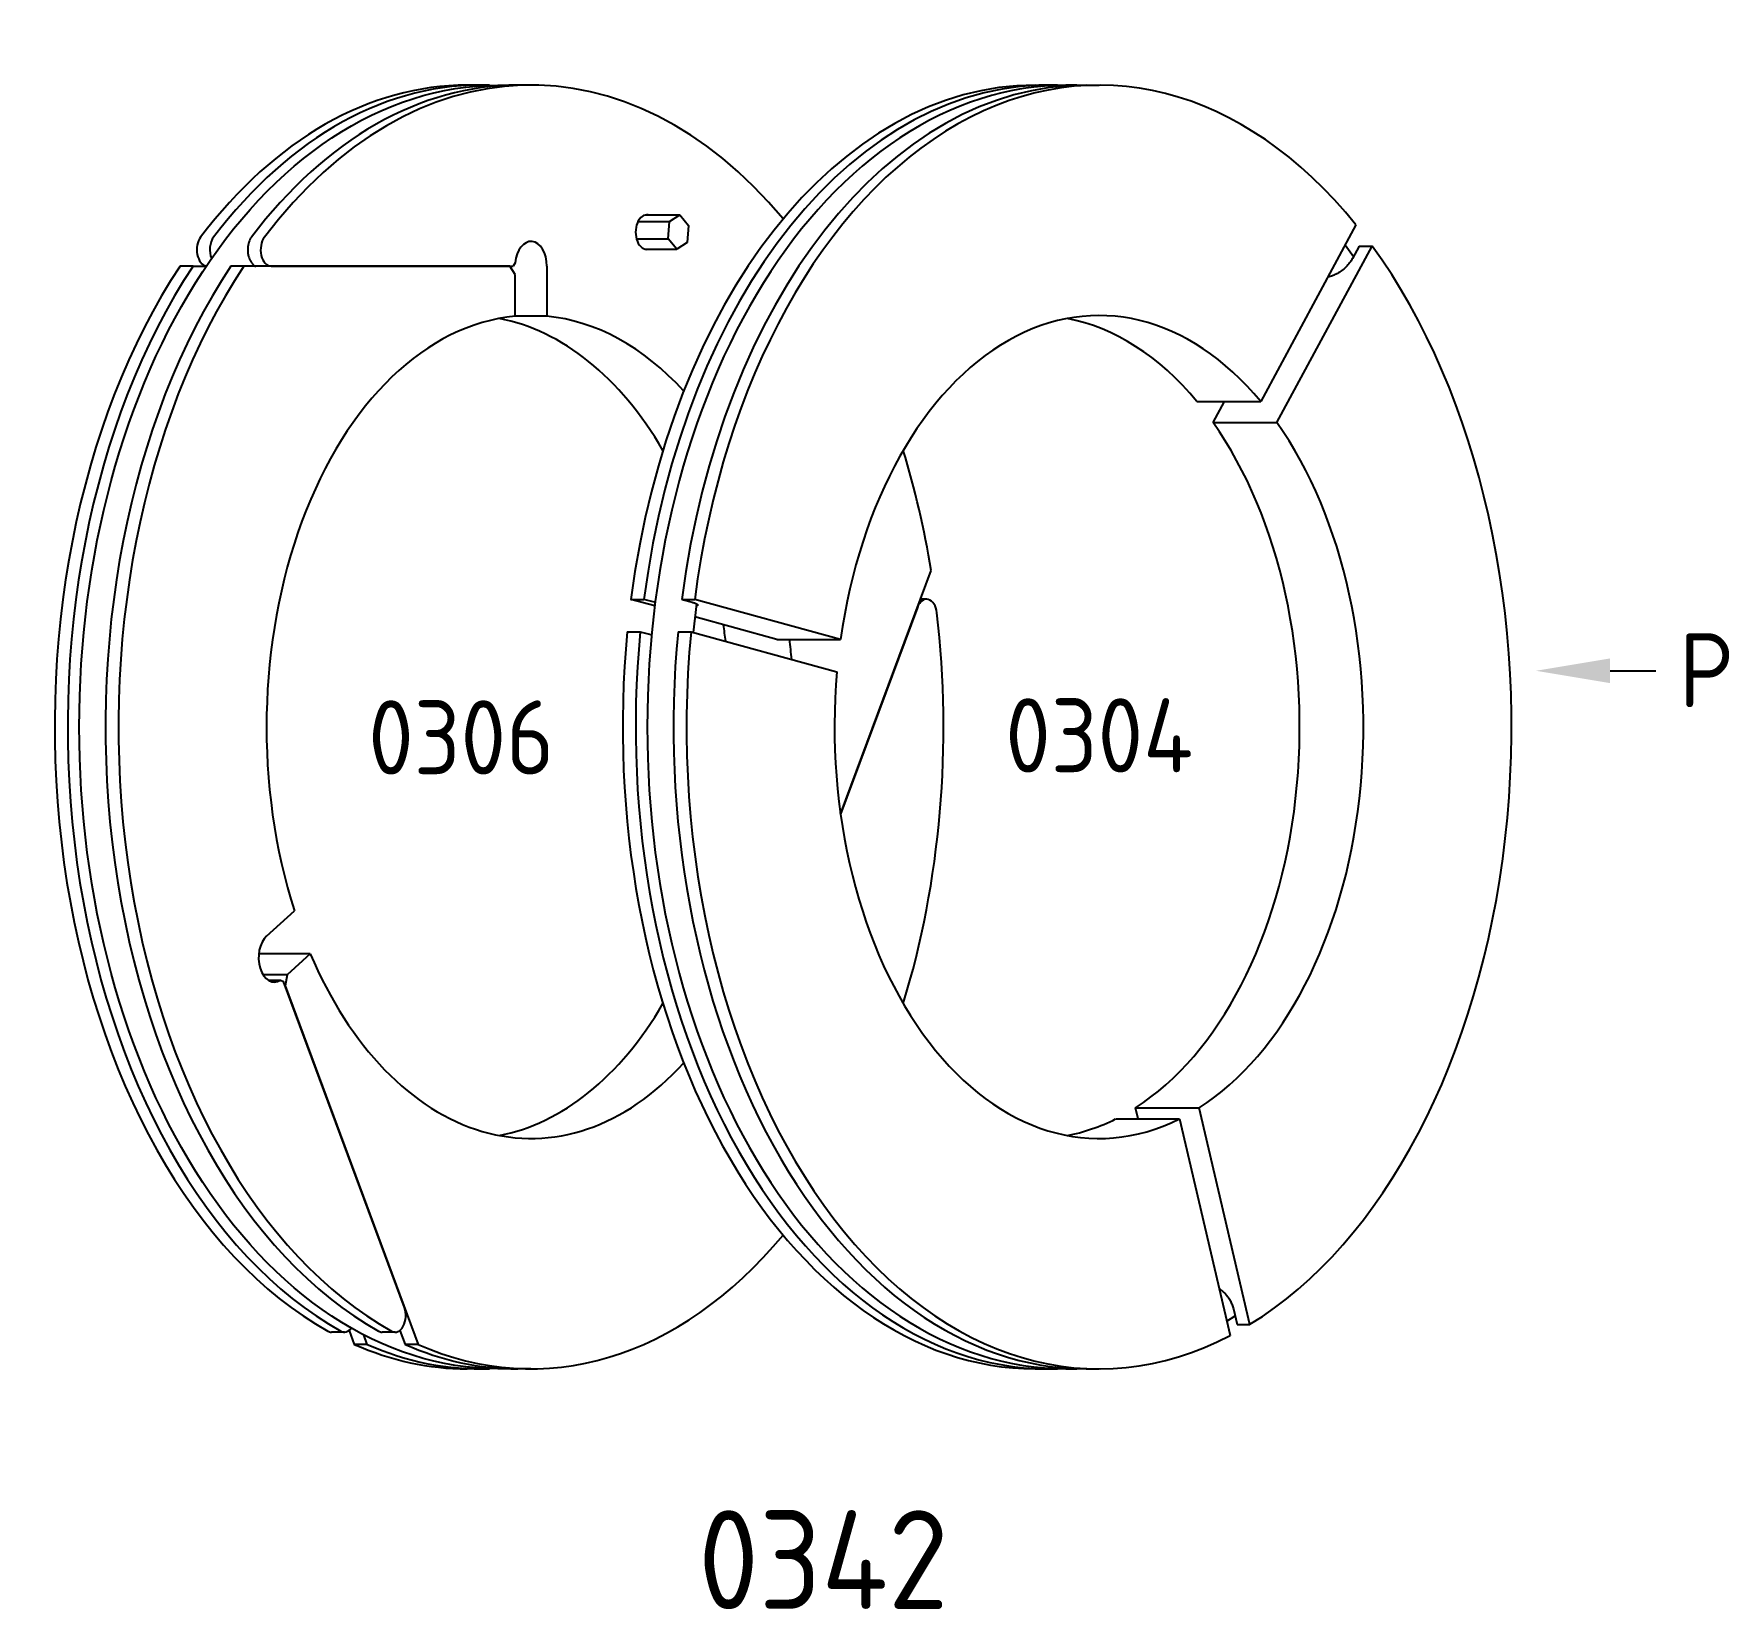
# Model space of a CAD drawing. Extents: x -1 to 67.6, y -7.9 to 55.9.
import ezdxf
from ezdxf.enums import TextEntityAlignment as Align

# ---------------------------------------------------------------- set-up
doc = ezdxf.new("R2010")
doc.units = 0
doc.layers.add('DIM', color=3, linetype='CONTINUOUS')
doc.styles.get("Standard").update_dxf_attribs({"font": 'ISOCP'})

msp = doc.modelspace()

# ---------------------------------------------------------------- linework, layer by layer
at = {"layer": 'DIM'}
for p, q in [((17.049, 53.849), (16.523, 53.849)), ((19.107, 53.849), (18.581, 53.849)), ((39.535, 53.849), (40.061, 53.849)), ((41.593, 53.849), (42.119, 53.849)), ((23.44, 48.32), (24.716, 48.32)), ((23.74, 48.59), (25.132, 48.59)), ((24.659, 47.626), (24.716, 48.32)), ((24.716, 48.32), (25.132, 48.59)), ((25.132, 48.59), (25.489, 48.166)), ((25.489, 48.166), (25.432, 47.471)), ((52.53, 48.188), (48.672, 41.035)), ((23.382, 47.626), (24.659, 47.626)), ((25.017, 47.201), (24.659, 47.626)), ((25.432, 47.471), (25.017, 47.201)), ((23.74, 47.201), (25.017, 47.201)), ((49.328, 40.178), (53.187, 47.331)), ((52.427, 46.898), (52.088, 47.368)), ((52.661, 47.331), (52.385, 46.82)), ((52.661, 47.331), (53.187, 47.331)), ((5.416, 46.516), (4.89, 46.516)), ((5.416, 46.516), (5.952, 46.516)), ((7.474, 46.516), (6.948, 46.516)), ((18.25, 46.516), (7.474, 46.516)), ((8.584, 46.516), (18.379, 46.516)), ((18.465, 46.182), (18.25, 46.516)), ((18.47, 46.649), (18.379, 46.516)), ((18.465, 44.486), (18.465, 46.182)), ((19.75, 46.516), (19.75, 44.486)), ((19.75, 44.486), (18.465, 44.486)), ((46.088, 41.035), (48.672, 41.035)), ((46.744, 40.178), (47.206, 41.035)), ((46.744, 40.178), (49.328, 40.178)), ((31.65, 24.313), (35.315, 34.189)), ((23.156, 33.019), (23.682, 33.019)), ((24.121, 32.754), (23.156, 33.019)), ((24.105, 32.903), (23.682, 33.019)), ((25.215, 33.019), (25.637, 32.903)), ((25.215, 33.019), (25.741, 33.019)), ((31.652, 31.397), (25.741, 33.019)), ((35.131, 33.026), (34.884, 33.026)), ((29.068, 31.397), (25.745, 32.309)), ((34.76, 32.693), (31.65, 24.313)), ((23.008, 31.706), (23.534, 31.706)), ((23.534, 31.706), (23.956, 31.59)), ((25.066, 31.706), (25.592, 31.706)), ((25.592, 31.706), (31.503, 30.084)), ((29.068, 31.397), (31.652, 31.397)), ((8.395, 19.382), (9.525, 20.397)), ((10.168, 18.665), (8.081, 18.665)), ((10.168, 18.665), (9.223, 17.816)), ((9.223, 17.816), (8.257, 17.816)), ((8.472, 17.591), (8.961, 17.591)), ((8.961, 17.591), (9.08, 17.534)), ((13.978, 4.338), (9.08, 17.534)), ((9.223, 17.816), (9.145, 17.361)), ((9.145, 17.361), (14.533, 2.842)), ((43.706, 11.972), (43.599, 12.428)), ((43.599, 12.428), (46.183, 12.428)), ((48.236, 3.653), (46.183, 12.428)), ((42.794, 11.972), (45.378, 11.972)), ((45.378, 11.972), (47.431, 3.197)), ((47.563, 4.28), (47.71, 3.653)), ((47.293, 3.786), (47.629, 4.002)), ((47.71, 3.653), (48.236, 3.653)), ((11.548, 3.338), (11.022, 3.338)), ((11.739, 3.408), (11.949, 2.842)), ((12.475, 2.842), (11.949, 2.842)), ((12.475, 2.842), (12.332, 3.226)), ((13.606, 3.338), (13.08, 3.338)), ((13.797, 3.408), (14.007, 2.842)), ((14.533, 2.842), (14.007, 2.842)), ((17.049, 1.849), (16.523, 1.849)), ((19.107, 1.849), (18.581, 1.849)), ((39.535, 1.849), (40.061, 1.849)), ((41.593, 1.849), (42.119, 1.849))]:
    msp.add_line(p, q, dxfattribs=at)
at = {"layer": 'DIM', "flags": 128}
for points in [[(18.203, 1.856), (17.768, 1.849), (17.333, 1.859), (16.898, 1.886), (16.465, 1.93), (16.032, 1.991), (15.601, 2.069), (15.172, 2.163), (14.745, 2.273), (14.32, 2.4), (13.898, 2.543), (13.479, 2.702), (13.063, 2.876), (12.65, 3.067), (12.242, 3.273), (11.838, 3.494), (11.438, 3.731), (11.043, 3.983), (10.652, 4.249), (10.267, 4.53), (9.887, 4.826), (9.513, 5.135), (9.144, 5.458), (8.781, 5.795), (8.424, 6.145), (8.073, 6.509), (7.728, 6.885), (7.391, 7.274), (7.06, 7.675), (6.736, 8.089), (6.419, 8.514), (6.11, 8.952), (5.808, 9.4), (5.513, 9.859), (5.227, 10.33), (4.948, 10.81), (4.677, 11.301), (4.414, 11.802), (4.16, 12.312), (3.914, 12.831), (3.676, 13.36), (3.448, 13.897), (3.228, 14.443), (3.017, 14.996), (2.815, 15.557), (2.623, 16.126), (2.439, 16.701), (2.265, 17.284), (2.1, 17.872), (1.945, 18.466), (1.799, 19.066), (1.663, 19.672), (1.537, 20.282), (1.421, 20.896), (1.315, 21.515), (1.218, 22.138), (1.132, 22.764), (1.056, 23.393), (0.989, 24.024), (0.933, 24.658), (0.887, 25.294), (0.852, 25.932), (0.826, 26.57), (0.81, 27.209), (0.805, 27.849), (0.81, 28.489), (0.826, 29.128), (0.851, 29.766), (0.887, 30.404), (0.933, 31.04), (0.989, 31.674), (1.056, 32.305), (1.132, 32.934), (1.219, 33.56), (1.315, 34.183), (1.421, 34.801), (1.537, 35.416), (1.663, 36.026), (1.799, 36.632), (1.945, 37.232), (2.1, 37.826), (2.265, 38.414), (2.439, 38.997), (2.623, 39.572), (2.815, 40.14), (3.017, 40.702), (3.228, 41.255), (3.448, 41.801), (3.677, 42.338), (3.914, 42.866), (4.16, 43.386), (4.414, 43.896), (4.677, 44.397), (4.948, 44.888), (5.226, 45.369), (5.513, 45.839), (5.808, 46.298), (6.11, 46.746), (6.419, 47.183), (6.736, 47.609), (7.06, 48.022), (7.391, 48.424), (7.729, 48.813), (8.073, 49.189), (8.423, 49.553), (8.78, 49.903), (9.143, 50.24), (9.512, 50.563), (9.887, 50.872), (10.267, 51.167), (10.653, 51.448), (11.043, 51.715), (11.438, 51.966), (11.838, 52.203), (12.242, 52.425), (12.651, 52.631), (13.063, 52.822), (13.478, 52.997), (13.897, 53.156), (14.319, 53.299), (14.744, 53.425), (15.172, 53.536), (15.601, 53.629), (16.032, 53.707), (16.465, 53.767), (16.899, 53.811), (17.333, 53.838), (17.768, 53.849), (18.203, 53.842)], [(41.215, 53.842), (40.78, 53.849), (40.345, 53.839), (39.91, 53.811), (39.477, 53.767), (39.044, 53.707), (38.613, 53.629), (38.184, 53.535), (37.757, 53.425), (37.332, 53.298), (36.91, 53.155), (36.491, 52.996), (36.075, 52.822), (35.662, 52.631), (35.254, 52.425), (34.85, 52.204), (34.45, 51.967), (34.055, 51.715), (33.664, 51.449), (33.279, 51.168), (32.899, 50.872), (32.525, 50.563), (32.156, 50.24), (31.793, 49.903), (31.436, 49.552), (31.085, 49.189), (30.74, 48.813), (30.403, 48.424), (30.072, 48.023), (29.748, 47.609), (29.431, 47.183), (29.122, 46.746), (28.82, 46.298), (28.525, 45.839), (28.239, 45.368), (27.96, 44.888), (27.689, 44.397), (27.426, 43.896), (27.172, 43.386), (26.926, 42.867), (26.688, 42.338), (26.46, 41.801), (26.24, 41.255), (26.029, 40.702), (25.827, 40.141), (25.635, 39.572), (25.451, 38.996), (25.277, 38.414), (25.112, 37.826), (24.957, 37.231), (24.811, 36.631), (24.675, 36.026), (24.549, 35.416), (24.433, 34.802), (24.327, 34.183), (24.23, 33.56), (24.144, 32.934), (24.068, 32.305), (24.001, 31.674), (23.945, 31.04), (23.899, 30.404), (23.864, 29.766), (23.838, 29.128), (23.822, 28.489), (23.817, 27.849), (23.822, 27.209), (23.838, 26.57), (23.863, 25.931), (23.899, 25.294), (23.945, 24.658), (24.001, 24.024), (24.068, 23.393), (24.144, 22.764), (24.23, 22.138), (24.327, 21.515), (24.433, 20.896), (24.549, 20.282), (24.675, 19.672), (24.811, 19.066), (24.957, 18.466), (25.112, 17.872), (25.277, 17.283), (25.451, 16.701), (25.634, 16.126), (25.827, 15.557), (26.029, 14.996), (26.24, 14.443), (26.46, 13.897), (26.689, 13.36), (26.926, 12.831), (27.172, 12.312), (27.426, 11.801), (27.689, 11.301), (27.96, 10.81), (28.238, 10.329), (28.525, 9.859), (28.82, 9.4), (29.122, 8.952), (29.431, 8.515), (29.748, 8.089), (30.072, 7.676), (30.403, 7.274), (30.741, 6.885), (31.085, 6.509), (31.435, 6.145), (31.792, 5.795), (32.155, 5.458), (32.524, 5.135), (32.899, 4.826), (33.279, 4.53), (33.665, 4.249), (34.055, 3.983), (34.45, 3.731), (34.85, 3.495), (35.254, 3.273), (35.663, 3.067), (36.075, 2.876), (36.49, 2.701), (36.909, 2.542), (37.331, 2.399), (37.756, 2.273), (38.184, 2.162), (38.613, 2.069), (39.044, 1.991), (39.477, 1.931), (39.911, 1.887), (40.345, 1.859), (40.78, 1.849), (41.215, 1.856)], [(7.735, 46.745), (7.745, 46.727), (7.756, 46.709), (7.766, 46.692), (7.776, 46.676), (7.786, 46.66), (7.796, 46.645), (7.806, 46.631), (7.816, 46.618), (7.825, 46.606), (7.835, 46.594), (7.844, 46.583), (7.853, 46.573), (7.862, 46.564), (7.871, 46.555), (7.88, 46.548), (7.888, 46.541), (7.897, 46.535), (7.905, 46.53), (7.913, 46.526), (7.921, 46.522), (7.93, 46.519), (7.938, 46.517), (7.946, 46.516), (7.954, 46.516)], [(52.385, 46.82), (52.361, 46.779), (52.335, 46.736), (52.305, 46.693), (52.273, 46.65), (52.239, 46.607), (52.205, 46.566), (52.169, 46.527), (52.132, 46.49), (52.091, 46.452), (52.049, 46.414), (52.005, 46.378), (51.96, 46.342), (51.914, 46.309), (51.87, 46.279), (51.824, 46.251), (51.777, 46.223), (51.728, 46.197), (51.678, 46.173), (51.628, 46.15), (51.579, 46.13), (51.532, 46.113), (51.486, 46.098), (51.438, 46.085), (51.39, 46.075)], [(24.139, 32.894), (24.137, 32.894), (24.136, 32.895), (24.134, 32.895), (24.133, 32.896), (24.131, 32.896), (24.13, 32.896), (24.128, 32.897), (24.127, 32.897), (24.125, 32.897), (24.124, 32.898), (24.123, 32.898), (24.121, 32.899), (24.12, 32.899), (24.118, 32.899), (24.117, 32.9), (24.116, 32.9), (24.114, 32.9), (24.113, 32.901), (24.111, 32.901), (24.11, 32.902), (24.109, 32.902), (24.107, 32.902), (24.106, 32.903), (24.105, 32.903)], [(25.637, 32.903), (25.662, 32.896), (25.687, 32.888), (25.711, 32.881), (25.734, 32.873), (25.755, 32.865), (25.775, 32.858), (25.792, 32.85), (25.808, 32.843), (25.821, 32.836), (25.832, 32.83), (25.842, 32.823), (25.85, 32.816), (25.856, 32.81), (25.86, 32.803), (25.863, 32.797), (25.864, 32.791), (25.863, 32.785), (25.86, 32.78), (25.855, 32.775), (25.848, 32.77), (25.838, 32.765), (25.827, 32.761), (25.814, 32.756), (25.8, 32.752)], [(25.812, 32.841), (25.74, 32.263), (25.677, 31.682)], [(23.956, 31.59), (23.957, 31.59), (23.959, 31.589), (23.96, 31.589), (23.962, 31.588), (23.963, 31.588), (23.965, 31.588), (23.966, 31.587), (23.967, 31.587), (23.969, 31.586), (23.97, 31.586), (23.972, 31.586), (23.974, 31.585), (23.975, 31.585), (23.977, 31.584), (23.978, 31.584), (23.98, 31.584), (23.981, 31.583), (23.983, 31.583), (23.984, 31.582), (23.986, 31.582), (23.988, 31.582), (23.989, 31.581), (23.991, 31.581), (23.992, 31.58)], [(46.986, 5.095), (47.021, 5.073), (47.055, 5.05), (47.088, 5.025), (47.121, 4.999), (47.152, 4.973), (47.182, 4.946), (47.211, 4.917), (47.24, 4.886), (47.269, 4.854), (47.297, 4.82), (47.324, 4.785), (47.351, 4.749), (47.376, 4.713), (47.399, 4.676), (47.421, 4.64), (47.441, 4.603), (47.46, 4.565), (47.479, 4.525), (47.496, 4.484), (47.513, 4.443), (47.528, 4.401), (47.542, 4.36), (47.553, 4.319), (47.563, 4.28)]]:
    msp.add_lwpolyline(points, dxfattribs=at)
at = {"layer": 'DIM'}
msp.add_lwpolyline([(62.823, 30.126), (64.679, 30.126)], dxfattribs=at)
for centre, major_axis, start_param, end_param in [((19.107, 27.849), (0, 26), 5.625665, 6.985796), ((42.119, 27.849), (0, 26), 5.610697, 7.653805), ((16.523, 27.849), (0, 26), 0, 0.70261), ((17.049, 27.849), (0, 26), 6.26052, 6.985796), ((18.581, 27.849), (0, 26), 0, 0.70261), ((39.535, 27.849), (0, 26), 0, 1.37062), ((40.061, 27.849), (0, 26), 6.26052, 7.653805), ((41.593, 27.849), (0, 26), 0, 1.37062), ((23.797, 47.896), (0, -0.7), 3.013651, 6.411127), ((6, 47.182), (0, -0.667), 3.844203, 6.176545), ((6.526, 47.182), (0, 0.667), 0.70261, 2.135623), ((8.058, 47.182), (0, -0.667), 3.844203, 5.428158), ((8.584, 47.182), (0, -0.667), 3.844203, 6.283185), ((19.107, 46.516), (0, 1), 4.712389, 7.720549), ((42.119, 27.849), (0, -26), 0.37471, 2.417817), ((16.523, 27.849), (0, -26), 3.911538, 5.938598), ((17.049, 27.849), (0, -26), 3.911538, 5.938598), ((18.581, 27.849), (0, -26), 3.911538, 5.938598), ((19.107, 27.849), (0, -26), 3.911538, 5.938598), ((42.119, 27.849), (0, 16.667), 5.625064, 7.639438), ((19.107, 27.849), (0, 16.667), 0.060036, 2.034359), ((16.523, 27.849), (0, 16.667), 5.449661, 6.162286), ((19.107, 27.849), (0, 16.667), 5.667539, 6.223149), ((39.535, 27.849), (0, 16.667), 5.625064, 6.162286), ((39.535, 27.849), (0, -16.667), 0.389077, 2.40345), ((42.119, 27.849), (0, -16.667), 0.389077, 2.40345), ((19.107, 27.849), (0, 26), 4.958736, 5.157926), ((35.131, 32.36), (0, 0.667), 4.891401, 7.330383), ((19.107, 27.849), (0, 26), 4.266852, 4.891401), ((39.535, 27.849), (0, -26), 4.5635, 6.283185), ((40.061, 27.849), (0, -26), 4.5635, 6.305851), ((41.593, 27.849), (0, -26), 4.5635, 6.283185), ((42.119, 27.849), (0, -26), 4.5635, 6.606607), ((16.523, 27.849), (0, -16.667), 1.780536, 1.822008), ((19.107, 27.849), (0, -16.667), 1.735746, 1.78534), ((42.119, 27.849), (0, -16.667), 4.577867, 6.59224), ((8.716, 18.516), (0, -1), 3.665191, 6.673352), ((19.107, 27.849), (0, -16.667), 5.296024, 6.898832), ((16.523, 27.849), (0, -16.667), 0.1209, 0.833524), ((39.535, 27.849), (0, -16.667), 0.1209, 0.309055), ((19.107, 27.849), (0, -26), 6.005933, 6.940705), ((13.606, 4.005), (0, -0.667), 5.938598, 8.37758), ((11.548, 4.005), (0, -0.667), 5.938598, 6.994342), ((11.022, 4.005), (0, -0.667), 5.938598, 6.283185), ((16.523, 27.849), (0, -26), 6.005933, 6.283185), ((17.049, 27.849), (0, -26), 6.005933, 6.305851), ((13.08, 4.005), (0, -0.667), 5.938598, 6.283185), ((18.581, 27.849), (0, -26), 6.005933, 6.283185)]:
    msp.add_ellipse(centre, major_axis=major_axis, ratio=0.642788, start_param=start_param, end_param=end_param, dxfattribs=at)
msp.add_solid([(62.823, 29.626), (59.823, 30.126), (62.823, 30.626)], dxfattribs=at)

# ---------------------------------------------------------------- texts
msp.add_text('P', height=3, dxfattribs=at).set_placement((65.618, 28.645))
for s, p in [('0306', (16.282, 27.428)), ('0304', (42.127, 27.509))]:
    msp.add_text(s, height=3, dxfattribs=at).set_placement(p, align=Align.MIDDLE_CENTER)
at = {"layer": 'DIM', "insert": (30.954, -5.882), "char_height": 4, "attachment_point": 5}
msp.add_mtext('0342', dxfattribs=at)

doc.saveas('drawing.dxf')
